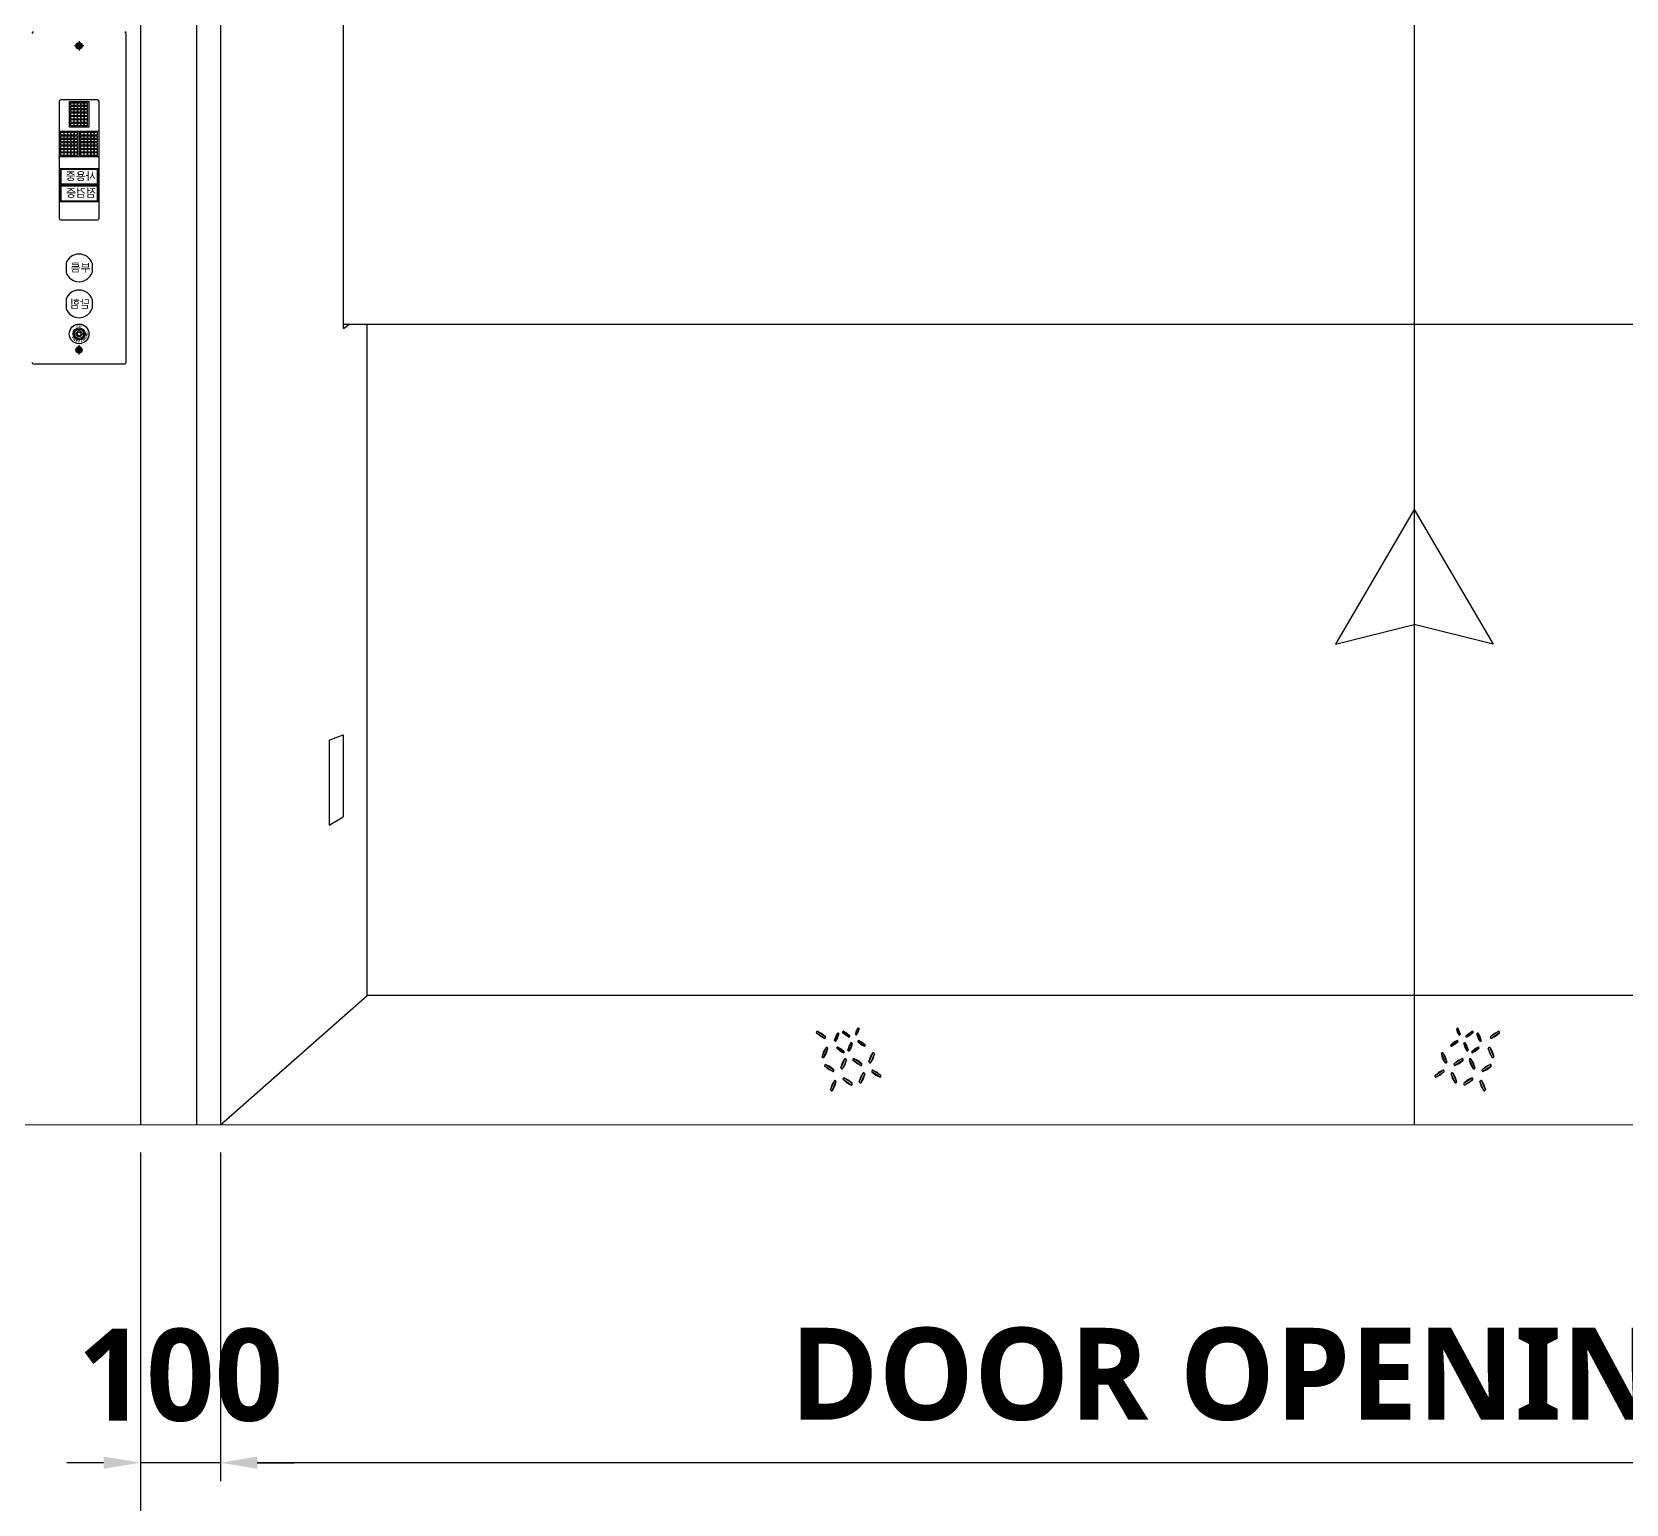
# Model space of a CAD drawing. Header units: millimetres. Extents: x 2370 to 266135, y -585395 to 33485.
# Drawn here: x 89136 to 93121, y -15978 to -12297 of the extents above; entities that cross this region are included whole.
import ezdxf
from ezdxf.enums import TextEntityAlignment as Align
from ezdxf.lldxf.tags import DXFTag

# ---------------------------------------------------------------- set-up
doc = ezdxf.new("R2010")
doc.units = ezdxf.units.MM
doc.layers.add('0HL', color=6, linetype='PHANTOM', lineweight=9)
doc.layers.add('0해치', color=253, linetype='Continuous', lineweight=9)
for name, color, linetype in [('0콘크리트', 2, 'Continuous'), ('1', 1, 'CENTER2'), ('15', 15, 'Continuous'), ('2', 1, 'CENTER'), ('7', 7, 'Continuous'), ('진흥', 7, 'Continuous')]:
    doc.layers.add(name, color=color, linetype=linetype)
doc.styles.add('SH_진천_나눔', font='')
doc.styles.get("Standard").update_dxf_attribs({"font": 'NanumGothicBold.ttf'})
doc.styles.get('SH_진천_나눔').set_extended_font_data('NanumGothic', bold=True)
tags = doc.linetypes.add('CENTER', pattern=[2, 1.25, -0.25, 0.25, -0.25]).pattern_tags.tags
tags[10:11] = [DXFTag(74, 4), DXFTag(75, 0), DXFTag(340, '0'), DXFTag(46, 1.0), DXFTag(50, 0.0), DXFTag(44, 0.0), DXFTag(45, 0.0)]
tags[8:9] = [DXFTag(74, 4), DXFTag(75, 0), DXFTag(340, '0'), DXFTag(46, 1.0), DXFTag(50, 0.0), DXFTag(44, 0.0), DXFTag(45, 0.0)]
tags[6:7] = [DXFTag(74, 4), DXFTag(75, 0), DXFTag(340, '0'), DXFTag(46, 1.0), DXFTag(50, 0.0), DXFTag(44, 0.0), DXFTag(45, 0.0)]
tags[4:5] = [DXFTag(74, 4), DXFTag(75, 0), DXFTag(340, '0'), DXFTag(46, 1.0), DXFTag(50, 0.0), DXFTag(44, 0.0), DXFTag(45, 0.0)]
tags = doc.linetypes.add('CENTER2', pattern=[1.125, 0.75, -0.125, 0.125, -0.125]).pattern_tags.tags
tags[10:11] = [DXFTag(74, 4), DXFTag(75, 0), DXFTag(340, '0'), DXFTag(46, 1.0), DXFTag(50, 0.0), DXFTag(44, 0.0), DXFTag(45, 0.0)]
tags[8:9] = [DXFTag(74, 4), DXFTag(75, 0), DXFTag(340, '0'), DXFTag(46, 1.0), DXFTag(50, 0.0), DXFTag(44, 0.0), DXFTag(45, 0.0)]
tags[6:7] = [DXFTag(74, 4), DXFTag(75, 0), DXFTag(340, '0'), DXFTag(46, 1.0), DXFTag(50, 0.0), DXFTag(44, 0.0), DXFTag(45, 0.0)]
tags[4:5] = [DXFTag(74, 4), DXFTag(75, 0), DXFTag(340, '0'), DXFTag(46, 1.0), DXFTag(50, 0.0), DXFTag(44, 0.0), DXFTag(45, 0.0)]
tags = doc.linetypes.add('PHANTOM', pattern=[2.5, 1.25, -0.25, 0.25, -0.25, 0.25, -0.25]).pattern_tags.tags
tags[14:15] = [DXFTag(74, 4), DXFTag(75, 0), DXFTag(340, '0'), DXFTag(46, 1.0), DXFTag(50, 0.0), DXFTag(44, 0.0), DXFTag(45, 0.0)]
tags[12:13] = [DXFTag(74, 4), DXFTag(75, 0), DXFTag(340, '0'), DXFTag(46, 1.0), DXFTag(50, 0.0), DXFTag(44, 0.0), DXFTag(45, 0.0)]
tags[10:11] = [DXFTag(74, 4), DXFTag(75, 0), DXFTag(340, '0'), DXFTag(46, 1.0), DXFTag(50, 0.0), DXFTag(44, 0.0), DXFTag(45, 0.0)]
tags[8:9] = [DXFTag(74, 4), DXFTag(75, 0), DXFTag(340, '0'), DXFTag(46, 1.0), DXFTag(50, 0.0), DXFTag(44, 0.0), DXFTag(45, 0.0)]
tags[6:7] = [DXFTag(74, 4), DXFTag(75, 0), DXFTag(340, '0'), DXFTag(46, 1.0), DXFTag(50, 0.0), DXFTag(44, 0.0), DXFTag(45, 0.0)]
tags[4:5] = [DXFTag(74, 4), DXFTag(75, 0), DXFTag(340, '0'), DXFTag(46, 1.0), DXFTag(50, 0.0), DXFTag(44, 0.0), DXFTag(45, 0.0)]
doc.dimstyles.new('DIM-A-002-평면', dxfattribs={"dimscale": 230, "dimtxt": 1, "dimasz": 0.4, "dimexe": 0.2, "dimexo": 0.3, "dimgap": 0.4, "dimtad": 1, "dimdec": 0, "dimtxsty": 'Standard', "dimcen": 0, "dimclrd": 15, "dimclre": 15, "dimclrt": 3, "dimadec": 0, "dimazin": 0, "dimtfac": 1, "dimtix": 1, "dimtmove": 0, "dimatfit": 0, "dimfxl": 1, "dimarcsym": 0})

# ---------------------------------------------------------------- blocks, each defined once
blk = doc.blocks.new('*D1370')
at = {"layer": '15', "color": 15, "linetype": 'Continuous', "lineweight": -2}
for p, q in [((89606.9, -15098.4), (89606.9, -15920.3)), ((95606.9, -15098.4), (95606.9, -15920.3)), ((95514.9, -15874.3), (89698.9, -15874.3))]:
    blk.add_line(p, q, dxfattribs=at)
at = {"layer": '15', "color": 15}
for points in [[(89698.9, -15858.9), (89698.9, -15889.6), (89606.9, -15874.3)], [(95514.9, -15889.6), (95514.9, -15858.9), (95606.9, -15874.3)]]:
    blk.add_solid(points, dxfattribs=at)
at = {"layer": 'Defpoints', "color": 0}
for p in [(89606.9, -15029.4), (95606.9, -15029.4), (89606.9, -15874.3)]:
    blk.add_point(p, dxfattribs=at)
at = {"layer": '15', "color": 3, "ltscale": 600, "insert": (92606.9, -15653.7), "char_height": 230, "attachment_point": 5}
blk.add_mtext('DOOR OPENING 3000', dxfattribs=at)
blk = doc.blocks.new('*D1371')
at = {"layer": '15', "color": 15, "linetype": 'Continuous', "lineweight": -2}
for p, q in [((89406.9, -15098.4), (89406.9, -15920.3)), ((89606.9, -15167.4), (89606.9, -15920.3)), ((89314.9, -15874.3), (89222.9, -15874.3)), ((89606.9, -15874.3), (89406.9, -15874.3)), ((89698.9, -15874.3), (89790.9, -15874.3))]:
    blk.add_line(p, q, dxfattribs=at)
at = {"layer": '15', "color": 15}
for points in [[(89314.9, -15889.6), (89314.9, -15858.9), (89406.9, -15874.3)], [(89698.9, -15858.9), (89698.9, -15889.6), (89606.9, -15874.3)]]:
    blk.add_solid(points, dxfattribs=at)
at = {"layer": 'Defpoints', "color": 0}
for p in [(89406.9, -15029.4), (89606.9, -15098.4), (89406.9, -15874.3)]:
    blk.add_point(p, dxfattribs=at)
at = {"layer": '15', "color": 3, "ltscale": 600, "insert": (89506.9, -15656.1), "char_height": 230, "attachment_point": 5}
blk.add_mtext('100', dxfattribs=at)
blk = doc.blocks.new('*D1373')
at = {"layer": '15', "color": 15, "lineweight": -2}
for p, q in [((88006.2, -15098.4), (88006.2, -16533.8)), ((89406.9, -15098.4), (89406.9, -16533.8)), ((89314.9, -16487.8), (88098.2, -16487.8))]:
    blk.add_line(p, q, dxfattribs=at)
at = {"layer": '15', "color": 15}
for points in [[(88098.2, -16472.4), (88098.2, -16503.1), (88006.2, -16487.8)], [(89314.9, -16503.1), (89314.9, -16472.4), (89406.9, -16487.8)]]:
    blk.add_solid(points, dxfattribs=at)
at = {"layer": 'Defpoints', "color": 0}
for p in [(88006.2, -15029.4), (89406.9, -15029.4), (88006.2, -16487.8)]:
    blk.add_point(p, dxfattribs=at)
at = {"layer": '15', "color": 3, "ltscale": 600, "insert": (88706.5, -16269.7), "char_height": 230, "attachment_point": 5}
blk.add_mtext('700', dxfattribs=at)
blk = doc.blocks.new('*D1374')
at = {"layer": '15', "color": 15, "lineweight": -2}
for p, q in [((88006.2, -15098.4), (88006.2, -17215.2)), ((96607, -15098.4), (96607, -17215.2)), ((96515, -17169.2), (88098.2, -17169.2))]:
    blk.add_line(p, q, dxfattribs=at)
at = {"layer": '15', "color": 15}
for points in [[(88098.2, -17153.9), (88098.2, -17184.5), (88006.2, -17169.2)], [(96515, -17184.5), (96515, -17153.9), (96607, -17169.2)]]:
    blk.add_solid(points, dxfattribs=at)
at = {"layer": 'Defpoints', "color": 0}
for p in [(88006.2, -15029.4), (96607, -15029.4), (88006.2, -17169.2)]:
    blk.add_point(p, dxfattribs=at)
at = {"layer": '15', "color": 3, "ltscale": 600, "insert": (92306.6, -16948.3), "char_height": 230, "attachment_point": 5}
blk.add_mtext('HOISTWAY INSIDE 4300', dxfattribs=at)
blk = doc.blocks.new('*D1375')
at = {"layer": '0해치', "color": 15, "lineweight": -2}
for p, q in [((89406.9, -15098.4), (89406.9, -16533.8)), ((95806.9, -15167.4), (95806.9, -16533.8)), ((95714.9, -16487.8), (89498.9, -16487.8))]:
    blk.add_line(p, q, dxfattribs=at)
at = {"layer": '0해치', "color": 15}
for points in [[(89498.9, -16472.4), (89498.9, -16503.1), (89406.9, -16487.8)], [(95714.9, -16503.1), (95714.9, -16472.4), (95806.9, -16487.8)]]:
    blk.add_solid(points, dxfattribs=at)
at = {"layer": 'Defpoints', "color": 0}
for p in [(89406.9, -15029.4), (95806.9, -15098.4), (89406.9, -16487.8)]:
    blk.add_point(p, dxfattribs=at)
at = {"layer": '0해치', "color": 3, "ltscale": 600, "insert": (92606.9, -16267.2), "char_height": 230, "attachment_point": 5}
blk.add_mtext("CON'C OPENING 3200", dxfattribs=at)

msp = doc.modelspace()

# ---------------------------------------------------------------- linework, layer by layer
for p, q in [((89546.9, -8970.4), (89546.9, -15029.4)), ((89606.9, -9030.4), (89606.9, -15029.4)), ((89371.6, -13123.4), (89371.6, -12301.4)), ((89139.6, -13127.4), (89367.6, -13127.4)), ((92591.4, -13491.1), (92394.3, -13827.9)), ((92591.4, -13491.1), (92788.5, -13827.9)), ((92394.3, -13827.9), (92591.4, -13778.6)), ((92788.5, -13827.9), (92591.4, -13778.6)), ((89878.5, -14068), (89914, -14054.8)), ((89878.5, -14068), (89878.5, -14280.9)), ((89914, -14054.8), (89914, -14260)), ((89878.5, -14280.9), (89914, -14260))]:
    msp.add_line(p, q)
at = {"color": 10}
for p, q in [((89249.3, -12331.4), (89249.3, -12333.4)), ((89251.2, -12331.4), (89249.3, -12331.4)), ((89251.2, -12333.4), (89249.3, -12333.4)), ((89252.6, -12328.1), (89252.6, -12330)), ((89254.6, -12328.1), (89252.6, -12328.1)), ((89252.6, -12334.8), (89252.6, -12336.7)), ((89254.6, -12336.7), (89252.6, -12336.7)), ((89254.6, -12328.1), (89254.6, -12330)), ((89254.6, -12334.8), (89254.6, -12336.7)), ((89257.9, -12331.4), (89256, -12331.4)), ((89257.9, -12333.4), (89256, -12333.4)), ((89257.9, -12331.4), (89257.9, -12333.4)), ((89255.4, -13043.6), (89251.8, -13043.6)), ((89251.8, -13045.8), (89251.8, -13043.6)), ((89255.4, -13045.8), (89255.4, -13043.6)), ((89260.2, -13050.6), (89262.4, -13050.6)), ((89260.2, -13054.2), (89262.4, -13054.2)), ((89262.4, -13054.2), (89262.4, -13050.6)), ((89249.3, -13093.4), (89249.3, -13091.4)), ((89251.2, -13091.4), (89249.3, -13091.4)), ((89251.2, -13093.4), (89249.3, -13093.4)), ((89254.6, -13088.1), (89252.6, -13088.1)), ((89252.6, -13090), (89252.6, -13088.1)), ((89252.6, -13096.7), (89252.6, -13094.8)), ((89254.6, -13096.7), (89252.6, -13096.7)), ((89254.6, -13090), (89254.6, -13088.1)), ((89254.6, -13096.7), (89254.6, -13094.8)), ((89257.9, -13091.4), (89256, -13091.4)), ((89257.9, -13093.4), (89256, -13093.4)), ((89257.9, -13093.4), (89257.9, -13091.4))]:
    msp.add_line(p, q, dxfattribs=at)
at = {"color": 0}
for p, q in [((89203.6, -12471.4), (89203.6, -12763.4)), ((89299.6, -12467.4), (89207.6, -12467.4)), ((89303.6, -12763.4), (89303.6, -12471.4)), ((89207.6, -12767.4), (89299.6, -12767.4)), ((89221.1, -12875.8), (89221.1, -12899)), ((89286.1, -12875.8), (89286.1, -12899)), ((89221.1, -12965.8), (89221.1, -12989)), ((89286.1, -12965.8), (89286.1, -12989)), ((89242.6, -13047.6), (89242.6, -13057.2)), ((89264.6, -13047.6), (89264.6, -13057.2))]:
    msp.add_line(p, q, dxfattribs=at)
at = {"color": 10}
for centre, radius in [((89253.6, -12332.4), 7.9), ((89253.6, -13052.4), 24.5), ((89253.6, -13052.4), 15), ((89253.6, -13052.4), 12), ((89253.6, -13052.4), 4.5), ((89253.6, -13092.4), 7.9)]:
    msp.add_circle(centre, radius, dxfattribs=at)
for centre, start, end in [((89139.6, -12301.4), 90, 180), ((89367.6, -12301.4), 0, 90), ((89139.6, -13123.4), 180, 270), ((89367.6, -13123.4), 270, 0)]:
    msp.add_arc(centre, 4, start, end)
for centre, radius, start, end in [((89251.2, -12330), 1.4, 270, 0), ((89251.2, -12334.8), 1.4, 0, 90), ((89256, -12330), 1.4, 180, 270), ((89256, -12334.8), 1.4, 90, 180), ((89253.6, -13052.4), 6.8, 105.3495, 344.6505), ((89253.6, -13052.4), 6.8, 15.3495, 74.6505), ((89251.2, -13090), 1.4, 270, 0), ((89251.2, -13094.8), 1.4, 0, 90), ((89256, -13090), 1.4, 180, 270), ((89256, -13094.8), 1.4, 90, 180)]:
    msp.add_arc(centre, radius, start, end, dxfattribs=at)
at = {"color": 0}
for centre, radius, start, end in [((89207.6, -12471.4), 4, 90, 180), ((89299.6, -12471.4), 4, 0, 90), ((89207.6, -12763.4), 4, 180, 270), ((89299.6, -12763.4), 4, 270, 0), ((89253.6, -12887.4), 34.5, 19.6049, 160.3951), ((89253.6, -12887.4), 34.5, 199.6049, 340.3951), ((89253.6, -12977.4), 34.5, 19.6049, 160.3951), ((89253.6, -12977.4), 34.5, 199.6049, 340.3951)]:
    msp.add_arc(centre, radius, start, end, dxfattribs=at)
at = {"layer": '0HL', "linetype": 'PHANTOM', "ltscale": 500}
msp.add_lwpolyline([(96956.8, -15029.4), (85616.5, -15029.4)], dxfattribs=at)
at = {"layer": '0콘크리트', "linetype": 'Continuous'}
msp.add_lwpolyline([(95806.9, -15029.4), (95806.9, -8830.4), (89406.9, -8830.4), (89406.9, -15029.4)], dxfattribs=at)
at = {"layer": '1'}
for p, q in [((89265.5, -12332.4), (89241.8, -12332.4)), ((89253.6, -12320.6), (89253.6, -12344.3)), ((89253.6, -13104.3), (89253.6, -13080.6))]:
    msp.add_line(p, q, dxfattribs=at)
at = {"layer": '2', "color": 10}
for p, q in [((89233.1, -12474.5), (89240.2, -12474.5)), ((89233.1, -12481.5), (89233.1, -12474.5)), ((89240.2, -12481.5), (89233.1, -12481.5)), ((89233.1, -12482.9), (89240.2, -12482.9)), ((89233.1, -12490), (89233.1, -12482.9)), ((89240.2, -12490), (89233.1, -12490)), ((89233.1, -12491.4), (89240.2, -12491.4)), ((89233.1, -12498.5), (89233.1, -12491.4)), ((89240.2, -12498.5), (89233.1, -12498.5)), ((89233.1, -12499.9), (89240.2, -12499.9)), ((89233.1, -12506.9), (89233.1, -12499.9)), ((89240.2, -12506.9), (89233.1, -12506.9)), ((89233.1, -12508.3), (89240.2, -12508.3)), ((89233.1, -12515.4), (89233.1, -12508.3)), ((89240.2, -12474.5), (89240.2, -12481.5)), ((89240.2, -12482.9), (89240.2, -12490)), ((89240.2, -12491.4), (89240.2, -12498.5)), ((89240.2, -12499.9), (89240.2, -12506.9)), ((89240.2, -12508.3), (89240.2, -12515.4)), ((89241.6, -12474.5), (89248.7, -12474.5)), ((89241.6, -12481.5), (89241.6, -12474.5)), ((89248.7, -12481.5), (89241.6, -12481.5)), ((89241.6, -12482.9), (89248.7, -12482.9)), ((89241.6, -12490), (89241.6, -12482.9)), ((89248.7, -12490), (89241.6, -12490)), ((89241.6, -12491.4), (89248.7, -12491.4)), ((89241.6, -12498.5), (89241.6, -12491.4)), ((89248.7, -12498.5), (89241.6, -12498.5)), ((89241.6, -12499.9), (89248.7, -12499.9)), ((89241.6, -12506.9), (89241.6, -12499.9)), ((89248.7, -12506.9), (89241.6, -12506.9)), ((89241.6, -12508.3), (89248.7, -12508.3)), ((89241.6, -12515.4), (89241.6, -12508.3)), ((89248.7, -12474.5), (89248.7, -12481.5)), ((89248.7, -12482.9), (89248.7, -12490)), ((89248.7, -12491.4), (89248.7, -12498.5)), ((89248.7, -12499.9), (89248.7, -12506.9)), ((89248.7, -12508.3), (89248.7, -12515.4)), ((89250.1, -12474.5), (89257.1, -12474.5)), ((89250.1, -12481.5), (89250.1, -12474.5)), ((89257.1, -12481.5), (89250.1, -12481.5)), ((89250.1, -12482.9), (89257.1, -12482.9)), ((89250.1, -12490), (89250.1, -12482.9)), ((89257.1, -12490), (89250.1, -12490)), ((89250.1, -12491.4), (89257.1, -12491.4)), ((89250.1, -12498.5), (89250.1, -12491.4)), ((89257.1, -12498.5), (89250.1, -12498.5)), ((89250.1, -12499.9), (89257.1, -12499.9)), ((89250.1, -12506.9), (89250.1, -12499.9)), ((89257.1, -12506.9), (89250.1, -12506.9)), ((89250.1, -12508.3), (89257.1, -12508.3)), ((89250.1, -12515.4), (89250.1, -12508.3)), ((89257.1, -12474.5), (89257.1, -12481.5)), ((89257.1, -12482.9), (89257.1, -12490)), ((89257.1, -12491.4), (89257.1, -12498.5)), ((89257.1, -12499.9), (89257.1, -12506.9)), ((89257.1, -12508.3), (89257.1, -12515.4)), ((89258.5, -12474.5), (89265.6, -12474.5)), ((89258.5, -12481.5), (89258.5, -12474.5)), ((89265.6, -12481.5), (89258.5, -12481.5)), ((89258.5, -12482.9), (89265.6, -12482.9)), ((89258.5, -12490), (89258.5, -12482.9)), ((89265.6, -12490), (89258.5, -12490)), ((89258.5, -12491.4), (89265.6, -12491.4)), ((89258.5, -12498.5), (89258.5, -12491.4)), ((89265.6, -12498.5), (89258.5, -12498.5)), ((89258.5, -12499.9), (89265.6, -12499.9)), ((89258.5, -12506.9), (89258.5, -12499.9)), ((89265.6, -12506.9), (89258.5, -12506.9)), ((89258.5, -12508.3), (89265.6, -12508.3)), ((89258.5, -12515.4), (89258.5, -12508.3)), ((89265.6, -12474.5), (89265.6, -12481.5)), ((89265.6, -12482.9), (89265.6, -12490)), ((89265.6, -12491.4), (89265.6, -12498.5)), ((89265.6, -12499.9), (89265.6, -12506.9)), ((89265.6, -12508.3), (89265.6, -12515.4)), ((89267, -12474.5), (89274.1, -12474.5)), ((89267, -12481.5), (89267, -12474.5)), ((89274.1, -12481.5), (89267, -12481.5)), ((89267, -12482.9), (89274.1, -12482.9)), ((89267, -12490), (89267, -12482.9)), ((89274.1, -12490), (89267, -12490)), ((89267, -12491.4), (89274.1, -12491.4)), ((89267, -12498.5), (89267, -12491.4)), ((89274.1, -12498.5), (89267, -12498.5)), ((89267, -12499.9), (89274.1, -12499.9)), ((89267, -12506.9), (89267, -12499.9)), ((89274.1, -12506.9), (89267, -12506.9)), ((89267, -12508.3), (89274.1, -12508.3)), ((89267, -12515.4), (89267, -12508.3)), ((89274.1, -12474.5), (89274.1, -12481.5)), ((89274.1, -12482.9), (89274.1, -12490)), ((89274.1, -12491.4), (89274.1, -12498.5)), ((89274.1, -12499.9), (89274.1, -12506.9)), ((89274.1, -12508.3), (89274.1, -12515.4)), ((89208.1, -12548.5), (89215.2, -12548.5)), ((89208.1, -12555.5), (89208.1, -12548.5)), ((89215.2, -12548.5), (89215.2, -12555.5)), ((89216.6, -12548.5), (89223.7, -12548.5)), ((89216.6, -12555.5), (89216.6, -12548.5)), ((89223.7, -12548.5), (89223.7, -12555.5)), ((89225.1, -12548.5), (89232.1, -12548.5)), ((89225.1, -12555.5), (89225.1, -12548.5)), ((89232.1, -12548.5), (89232.1, -12555.5)), ((89240.2, -12515.4), (89233.1, -12515.4)), ((89233.1, -12516.8), (89240.2, -12516.8)), ((89233.1, -12523.9), (89233.1, -12516.8)), ((89240.2, -12523.9), (89233.1, -12523.9)), ((89233.1, -12525.3), (89240.2, -12525.3)), ((89233.1, -12532.3), (89233.1, -12525.3)), ((89240.2, -12532.3), (89233.1, -12532.3)), ((89233.5, -12548.5), (89240.6, -12548.5)), ((89233.5, -12555.5), (89233.5, -12548.5)), ((89240.2, -12516.8), (89240.2, -12523.9)), ((89240.2, -12525.3), (89240.2, -12532.3)), ((89240.6, -12548.5), (89240.6, -12555.5)), ((89248.7, -12515.4), (89241.6, -12515.4)), ((89241.6, -12516.8), (89248.7, -12516.8)), ((89241.6, -12523.9), (89241.6, -12516.8)), ((89248.7, -12523.9), (89241.6, -12523.9)), ((89241.6, -12525.3), (89248.7, -12525.3)), ((89241.6, -12532.3), (89241.6, -12525.3)), ((89248.7, -12532.3), (89241.6, -12532.3)), ((89242, -12548.5), (89249.1, -12548.5)), ((89242, -12555.5), (89242, -12548.5)), ((89248.7, -12516.8), (89248.7, -12523.9)), ((89248.7, -12525.3), (89248.7, -12532.3)), ((89249.1, -12548.5), (89249.1, -12555.5)), ((89257.1, -12515.4), (89250.1, -12515.4)), ((89250.1, -12516.8), (89257.1, -12516.8)), ((89250.1, -12523.9), (89250.1, -12516.8)), ((89257.1, -12523.9), (89250.1, -12523.9)), ((89250.1, -12525.3), (89257.1, -12525.3)), ((89250.1, -12532.3), (89250.1, -12525.3)), ((89257.1, -12532.3), (89250.1, -12532.3)), ((89257.1, -12516.8), (89257.1, -12523.9)), ((89257.1, -12525.3), (89257.1, -12532.3)), ((89258.1, -12548.5), (89265.2, -12548.5)), ((89258.1, -12555.5), (89258.1, -12548.5)), ((89265.6, -12515.4), (89258.5, -12515.4)), ((89258.5, -12516.8), (89265.6, -12516.8)), ((89258.5, -12523.9), (89258.5, -12516.8)), ((89265.6, -12523.9), (89258.5, -12523.9)), ((89258.5, -12525.3), (89265.6, -12525.3)), ((89258.5, -12532.3), (89258.5, -12525.3)), ((89265.6, -12532.3), (89258.5, -12532.3)), ((89265.2, -12548.5), (89265.2, -12555.5)), ((89265.6, -12516.8), (89265.6, -12523.9)), ((89265.6, -12525.3), (89265.6, -12532.3)), ((89266.6, -12548.5), (89273.7, -12548.5)), ((89266.6, -12555.5), (89266.6, -12548.5)), ((89274.1, -12515.4), (89267, -12515.4)), ((89267, -12516.8), (89274.1, -12516.8)), ((89267, -12523.9), (89267, -12516.8)), ((89274.1, -12523.9), (89267, -12523.9)), ((89267, -12525.3), (89274.1, -12525.3)), ((89267, -12532.3), (89267, -12525.3)), ((89274.1, -12532.3), (89267, -12532.3)), ((89273.7, -12548.5), (89273.7, -12555.5)), ((89274.1, -12516.8), (89274.1, -12523.9)), ((89274.1, -12525.3), (89274.1, -12532.3)), ((89275.1, -12548.5), (89282.1, -12548.5)), ((89275.1, -12555.5), (89275.1, -12548.5)), ((89282.1, -12548.5), (89282.1, -12555.5)), ((89283.5, -12548.5), (89290.6, -12548.5)), ((89283.5, -12555.5), (89283.5, -12548.5)), ((89290.6, -12548.5), (89290.6, -12555.5)), ((89292, -12548.5), (89299.1, -12548.5)), ((89292, -12555.5), (89292, -12548.5)), ((89299.1, -12548.5), (89299.1, -12555.5)), ((89215.2, -12555.5), (89208.1, -12555.5)), ((89208.1, -12556.9), (89215.2, -12556.9)), ((89208.1, -12564), (89208.1, -12556.9)), ((89215.2, -12564), (89208.1, -12564)), ((89208.1, -12565.4), (89215.2, -12565.4)), ((89208.1, -12572.5), (89208.1, -12565.4)), ((89215.2, -12572.5), (89208.1, -12572.5)), ((89208.1, -12573.9), (89215.2, -12573.9)), ((89208.1, -12580.9), (89208.1, -12573.9)), ((89215.2, -12580.9), (89208.1, -12580.9)), ((89208.1, -12582.3), (89215.2, -12582.3)), ((89208.1, -12589.4), (89208.1, -12582.3)), ((89215.2, -12589.4), (89208.1, -12589.4)), ((89208.1, -12590.8), (89215.2, -12590.8)), ((89208.1, -12597.9), (89208.1, -12590.8)), ((89215.2, -12556.9), (89215.2, -12564)), ((89215.2, -12565.4), (89215.2, -12572.5)), ((89215.2, -12573.9), (89215.2, -12580.9)), ((89215.2, -12582.3), (89215.2, -12589.4)), ((89215.2, -12590.8), (89215.2, -12597.9)), ((89223.7, -12555.5), (89216.6, -12555.5)), ((89216.6, -12556.9), (89223.7, -12556.9)), ((89216.6, -12564), (89216.6, -12556.9)), ((89223.7, -12564), (89216.6, -12564)), ((89216.6, -12565.4), (89223.7, -12565.4)), ((89216.6, -12572.5), (89216.6, -12565.4)), ((89223.7, -12572.5), (89216.6, -12572.5)), ((89216.6, -12573.9), (89223.7, -12573.9)), ((89216.6, -12580.9), (89216.6, -12573.9)), ((89223.7, -12580.9), (89216.6, -12580.9)), ((89216.6, -12582.3), (89223.7, -12582.3)), ((89216.6, -12589.4), (89216.6, -12582.3)), ((89223.7, -12589.4), (89216.6, -12589.4)), ((89216.6, -12590.8), (89223.7, -12590.8)), ((89216.6, -12597.9), (89216.6, -12590.8)), ((89223.7, -12556.9), (89223.7, -12564)), ((89223.7, -12565.4), (89223.7, -12572.5)), ((89223.7, -12573.9), (89223.7, -12580.9)), ((89223.7, -12582.3), (89223.7, -12589.4)), ((89223.7, -12590.8), (89223.7, -12597.9)), ((89232.1, -12555.5), (89225.1, -12555.5)), ((89225.1, -12556.9), (89232.1, -12556.9)), ((89225.1, -12564), (89225.1, -12556.9)), ((89232.1, -12564), (89225.1, -12564)), ((89225.1, -12565.4), (89232.1, -12565.4)), ((89225.1, -12572.5), (89225.1, -12565.4)), ((89232.1, -12572.5), (89225.1, -12572.5)), ((89225.1, -12573.9), (89232.1, -12573.9)), ((89225.1, -12580.9), (89225.1, -12573.9)), ((89232.1, -12580.9), (89225.1, -12580.9)), ((89225.1, -12582.3), (89232.1, -12582.3)), ((89225.1, -12589.4), (89225.1, -12582.3)), ((89232.1, -12589.4), (89225.1, -12589.4)), ((89225.1, -12590.8), (89232.1, -12590.8)), ((89225.1, -12597.9), (89225.1, -12590.8)), ((89232.1, -12556.9), (89232.1, -12564)), ((89232.1, -12565.4), (89232.1, -12572.5)), ((89232.1, -12573.9), (89232.1, -12580.9)), ((89232.1, -12582.3), (89232.1, -12589.4)), ((89232.1, -12590.8), (89232.1, -12597.9)), ((89240.6, -12555.5), (89233.5, -12555.5)), ((89233.5, -12556.9), (89240.6, -12556.9)), ((89233.5, -12564), (89233.5, -12556.9)), ((89240.6, -12564), (89233.5, -12564)), ((89233.5, -12565.4), (89240.6, -12565.4)), ((89233.5, -12572.5), (89233.5, -12565.4)), ((89240.6, -12572.5), (89233.5, -12572.5)), ((89233.5, -12573.9), (89240.6, -12573.9)), ((89233.5, -12580.9), (89233.5, -12573.9)), ((89240.6, -12580.9), (89233.5, -12580.9)), ((89233.5, -12582.3), (89240.6, -12582.3)), ((89233.5, -12589.4), (89233.5, -12582.3)), ((89240.6, -12589.4), (89233.5, -12589.4)), ((89233.5, -12590.8), (89240.6, -12590.8)), ((89233.5, -12597.9), (89233.5, -12590.8)), ((89240.6, -12556.9), (89240.6, -12564)), ((89240.6, -12565.4), (89240.6, -12572.5)), ((89240.6, -12573.9), (89240.6, -12580.9)), ((89240.6, -12582.3), (89240.6, -12589.4)), ((89240.6, -12590.8), (89240.6, -12597.9)), ((89249.1, -12555.5), (89242, -12555.5)), ((89242, -12556.9), (89249.1, -12556.9)), ((89242, -12564), (89242, -12556.9)), ((89249.1, -12564), (89242, -12564)), ((89242, -12565.4), (89249.1, -12565.4)), ((89242, -12572.5), (89242, -12565.4)), ((89249.1, -12572.5), (89242, -12572.5)), ((89242, -12573.9), (89249.1, -12573.9)), ((89242, -12580.9), (89242, -12573.9)), ((89249.1, -12580.9), (89242, -12580.9)), ((89242, -12582.3), (89249.1, -12582.3)), ((89242, -12589.4), (89242, -12582.3)), ((89249.1, -12589.4), (89242, -12589.4)), ((89242, -12590.8), (89249.1, -12590.8)), ((89242, -12597.9), (89242, -12590.8)), ((89249.1, -12556.9), (89249.1, -12564)), ((89249.1, -12565.4), (89249.1, -12572.5)), ((89249.1, -12573.9), (89249.1, -12580.9)), ((89249.1, -12582.3), (89249.1, -12589.4)), ((89249.1, -12590.8), (89249.1, -12597.9)), ((89265.2, -12555.5), (89258.1, -12555.5)), ((89258.1, -12556.9), (89265.2, -12556.9)), ((89258.1, -12564), (89258.1, -12556.9)), ((89265.2, -12564), (89258.1, -12564)), ((89258.1, -12565.4), (89265.2, -12565.4)), ((89258.1, -12572.5), (89258.1, -12565.4)), ((89265.2, -12572.5), (89258.1, -12572.5)), ((89258.1, -12573.9), (89265.2, -12573.9)), ((89258.1, -12580.9), (89258.1, -12573.9)), ((89265.2, -12580.9), (89258.1, -12580.9)), ((89258.1, -12582.3), (89265.2, -12582.3)), ((89258.1, -12589.4), (89258.1, -12582.3)), ((89265.2, -12589.4), (89258.1, -12589.4)), ((89258.1, -12590.8), (89265.2, -12590.8)), ((89258.1, -12597.9), (89258.1, -12590.8)), ((89265.2, -12556.9), (89265.2, -12564)), ((89265.2, -12565.4), (89265.2, -12572.5)), ((89265.2, -12573.9), (89265.2, -12580.9)), ((89265.2, -12582.3), (89265.2, -12589.4)), ((89265.2, -12590.8), (89265.2, -12597.9)), ((89273.7, -12555.5), (89266.6, -12555.5)), ((89266.6, -12556.9), (89273.7, -12556.9)), ((89266.6, -12564), (89266.6, -12556.9)), ((89273.7, -12564), (89266.6, -12564)), ((89266.6, -12565.4), (89273.7, -12565.4)), ((89266.6, -12572.5), (89266.6, -12565.4)), ((89273.7, -12572.5), (89266.6, -12572.5)), ((89266.6, -12573.9), (89273.7, -12573.9)), ((89266.6, -12580.9), (89266.6, -12573.9)), ((89273.7, -12580.9), (89266.6, -12580.9)), ((89266.6, -12582.3), (89273.7, -12582.3)), ((89266.6, -12589.4), (89266.6, -12582.3)), ((89273.7, -12589.4), (89266.6, -12589.4)), ((89266.6, -12590.8), (89273.7, -12590.8)), ((89266.6, -12597.9), (89266.6, -12590.8)), ((89273.7, -12556.9), (89273.7, -12564)), ((89273.7, -12565.4), (89273.7, -12572.5)), ((89273.7, -12573.9), (89273.7, -12580.9)), ((89273.7, -12582.3), (89273.7, -12589.4)), ((89273.7, -12590.8), (89273.7, -12597.9)), ((89282.1, -12555.5), (89275.1, -12555.5)), ((89275.1, -12556.9), (89282.1, -12556.9)), ((89275.1, -12564), (89275.1, -12556.9)), ((89282.1, -12564), (89275.1, -12564)), ((89275.1, -12565.4), (89282.1, -12565.4)), ((89275.1, -12572.5), (89275.1, -12565.4)), ((89282.1, -12572.5), (89275.1, -12572.5)), ((89275.1, -12573.9), (89282.1, -12573.9)), ((89275.1, -12580.9), (89275.1, -12573.9)), ((89282.1, -12580.9), (89275.1, -12580.9)), ((89275.1, -12582.3), (89282.1, -12582.3)), ((89275.1, -12589.4), (89275.1, -12582.3)), ((89282.1, -12589.4), (89275.1, -12589.4)), ((89275.1, -12590.8), (89282.1, -12590.8)), ((89275.1, -12597.9), (89275.1, -12590.8)), ((89282.1, -12556.9), (89282.1, -12564)), ((89282.1, -12565.4), (89282.1, -12572.5)), ((89282.1, -12573.9), (89282.1, -12580.9)), ((89282.1, -12582.3), (89282.1, -12589.4)), ((89282.1, -12590.8), (89282.1, -12597.9)), ((89290.6, -12555.5), (89283.5, -12555.5)), ((89283.5, -12556.9), (89290.6, -12556.9)), ((89283.5, -12564), (89283.5, -12556.9)), ((89290.6, -12564), (89283.5, -12564)), ((89283.5, -12565.4), (89290.6, -12565.4)), ((89283.5, -12572.5), (89283.5, -12565.4)), ((89290.6, -12572.5), (89283.5, -12572.5)), ((89283.5, -12573.9), (89290.6, -12573.9)), ((89283.5, -12580.9), (89283.5, -12573.9)), ((89290.6, -12580.9), (89283.5, -12580.9)), ((89283.5, -12582.3), (89290.6, -12582.3)), ((89283.5, -12589.4), (89283.5, -12582.3)), ((89290.6, -12589.4), (89283.5, -12589.4)), ((89283.5, -12590.8), (89290.6, -12590.8)), ((89283.5, -12597.9), (89283.5, -12590.8)), ((89290.6, -12556.9), (89290.6, -12564)), ((89290.6, -12565.4), (89290.6, -12572.5)), ((89290.6, -12573.9), (89290.6, -12580.9)), ((89290.6, -12582.3), (89290.6, -12589.4)), ((89290.6, -12590.8), (89290.6, -12597.9)), ((89299.1, -12555.5), (89292, -12555.5)), ((89292, -12556.9), (89299.1, -12556.9)), ((89292, -12564), (89292, -12556.9)), ((89299.1, -12564), (89292, -12564)), ((89292, -12565.4), (89299.1, -12565.4)), ((89292, -12572.5), (89292, -12565.4)), ((89299.1, -12572.5), (89292, -12572.5)), ((89292, -12573.9), (89299.1, -12573.9)), ((89292, -12580.9), (89292, -12573.9)), ((89299.1, -12580.9), (89292, -12580.9)), ((89292, -12582.3), (89299.1, -12582.3)), ((89292, -12589.4), (89292, -12582.3)), ((89299.1, -12589.4), (89292, -12589.4)), ((89292, -12590.8), (89299.1, -12590.8)), ((89292, -12597.9), (89292, -12590.8)), ((89299.1, -12556.9), (89299.1, -12564)), ((89299.1, -12565.4), (89299.1, -12572.5)), ((89299.1, -12573.9), (89299.1, -12580.9)), ((89299.1, -12582.3), (89299.1, -12589.4)), ((89299.1, -12590.8), (89299.1, -12597.9)), ((89215.2, -12597.9), (89208.1, -12597.9)), ((89208.1, -12599.3), (89215.2, -12599.3)), ((89208.1, -12606.3), (89208.1, -12599.3)), ((89215.2, -12606.3), (89208.1, -12606.3)), ((89215.2, -12599.3), (89215.2, -12606.3)), ((89223.7, -12597.9), (89216.6, -12597.9)), ((89216.6, -12599.3), (89223.7, -12599.3)), ((89216.6, -12606.3), (89216.6, -12599.3)), ((89223.7, -12606.3), (89216.6, -12606.3)), ((89223.7, -12599.3), (89223.7, -12606.3)), ((89232.1, -12597.9), (89225.1, -12597.9)), ((89225.1, -12599.3), (89232.1, -12599.3)), ((89225.1, -12606.3), (89225.1, -12599.3)), ((89232.1, -12606.3), (89225.1, -12606.3)), ((89232.1, -12599.3), (89232.1, -12606.3)), ((89240.6, -12597.9), (89233.5, -12597.9)), ((89233.5, -12599.3), (89240.6, -12599.3)), ((89233.5, -12606.3), (89233.5, -12599.3)), ((89240.6, -12606.3), (89233.5, -12606.3)), ((89240.6, -12599.3), (89240.6, -12606.3)), ((89249.1, -12597.9), (89242, -12597.9)), ((89242, -12599.3), (89249.1, -12599.3)), ((89242, -12606.3), (89242, -12599.3)), ((89249.1, -12606.3), (89242, -12606.3)), ((89249.1, -12599.3), (89249.1, -12606.3)), ((89265.2, -12597.9), (89258.1, -12597.9)), ((89258.1, -12599.3), (89265.2, -12599.3)), ((89258.1, -12606.3), (89258.1, -12599.3)), ((89265.2, -12606.3), (89258.1, -12606.3)), ((89265.2, -12599.3), (89265.2, -12606.3)), ((89273.7, -12597.9), (89266.6, -12597.9)), ((89266.6, -12599.3), (89273.7, -12599.3)), ((89266.6, -12606.3), (89266.6, -12599.3)), ((89273.7, -12606.3), (89266.6, -12606.3)), ((89273.7, -12599.3), (89273.7, -12606.3)), ((89282.1, -12597.9), (89275.1, -12597.9)), ((89275.1, -12599.3), (89282.1, -12599.3)), ((89275.1, -12606.3), (89275.1, -12599.3)), ((89282.1, -12606.3), (89275.1, -12606.3)), ((89282.1, -12599.3), (89282.1, -12606.3)), ((89290.6, -12597.9), (89283.5, -12597.9)), ((89283.5, -12599.3), (89290.6, -12599.3)), ((89283.5, -12606.3), (89283.5, -12599.3)), ((89290.6, -12606.3), (89283.5, -12606.3)), ((89290.6, -12599.3), (89290.6, -12606.3)), ((89299.1, -12597.9), (89292, -12597.9)), ((89292, -12599.3), (89299.1, -12599.3)), ((89292, -12606.3), (89292, -12599.3)), ((89299.1, -12606.3), (89292, -12606.3)), ((89299.1, -12599.3), (89299.1, -12606.3))]:
    msp.add_line(p, q, dxfattribs=at)
at = {"layer": '2'}
for centre in [(89253.6, -12332.4), (89253.6, -13092.4)]:
    msp.add_circle(centre, 6, dxfattribs=at)
at = {"layer": '7'}
for p, q in [((89914.6, -13039.1), (89914.6, -11029.7)), ((95299.7, -13029.1), (89914.6, -13029.1)), ((89914.6, -13039.1), (89928.3, -13029.1)), ((89973.8, -14706.3), (89974.1, -13029.1)), ((89606.9, -15029.4), (89973.8, -14706.3)), ((95240, -14706.3), (89973.8, -14706.3))]:
    msp.add_line(p, q, dxfattribs=at)
at = {"layer": '7', "color": 253}
for p, q in [((89229.6, -12471.4), (89277.6, -12471.4)), ((89229.6, -12535.4), (89229.6, -12471.4)), ((89277.6, -12471.4), (89277.6, -12535.4)), ((89204.6, -12545.4), (89252.6, -12545.4)), ((89204.6, -12609.4), (89204.6, -12545.4)), ((89277.6, -12535.4), (89229.6, -12535.4)), ((89252.6, -12545.4), (89252.6, -12609.4)), ((89254.6, -12545.4), (89302.6, -12545.4)), ((89254.6, -12609.4), (89254.6, -12545.4)), ((89302.6, -12545.4), (89302.6, -12609.4)), ((89252.6, -12609.4), (89204.6, -12609.4)), ((89302.6, -12609.4), (89254.6, -12609.4)), ((89301.6, -12639.4), (89205.6, -12639.4)), ((89205.6, -12639.4), (89205.6, -12679.4)), ((89301.6, -12679.4), (89301.6, -12639.4)), ((89205.6, -12679.4), (89301.6, -12679.4)), ((89301.6, -12681.4), (89205.6, -12681.4)), ((89205.6, -12681.4), (89205.6, -12721.4)), ((89301.6, -12721.4), (89301.6, -12681.4)), ((89205.6, -12721.4), (89301.6, -12721.4)), ((91096.9, -14800), (91117.5, -14813.7)), ((91098.7, -14795.8), (91119.3, -14809.5)), ((91150.1, -14800.5), (91142.3, -14818.7)), ((91153.1, -14802.5), (91145.3, -14820.7)), ((91162.4, -14799.2), (91178.9, -14810.2)), ((91163.9, -14795.8), (91180.3, -14806.8)), ((91175.3, -14842.7), (91183.1, -14824.5)), ((91201.2, -14788.4), (91194.9, -14802.9)), ((91203.6, -14790), (91197.3, -14804.5)), ((91217, -14833.3), (91200.5, -14822.3)), ((91218.4, -14829.9), (91202, -14819)), ((92682.6, -14829.9), (92699.1, -14819)), ((92684.1, -14833.3), (92700.5, -14822.3)), ((92697.5, -14790), (92703.7, -14804.5)), ((92699.9, -14788.4), (92706.2, -14802.9)), ((92725.8, -14842.7), (92718, -14824.5)), ((92737.2, -14795.8), (92720.8, -14806.8)), ((92738.6, -14799.2), (92722.2, -14810.2)), ((92747.9, -14802.5), (92755.8, -14820.7)), ((92751, -14800.5), (92758.8, -14818.7)), ((92802.4, -14795.8), (92781.8, -14809.5)), ((92804.2, -14800), (92783.6, -14813.7)), ((91111.1, -14858.9), (91120.9, -14836.2)), ((91114.9, -14861.5), (91124.7, -14838.8)), ((91164.6, -14849.4), (91148.1, -14838.4)), ((91166, -14846.1), (91149.6, -14835.1)), ((91168, -14864.4), (91158.2, -14887.1)), ((91178.3, -14844.7), (91186.2, -14826.6)), ((91189.7, -14863.8), (91210.2, -14877.5)), ((91238, -14849.5), (91228.2, -14872.2)), ((91241.8, -14852), (91232, -14874.7)), ((92659.3, -14852), (92669.1, -14874.7)), ((92663.1, -14849.5), (92672.9, -14872.2)), ((92711.4, -14863.8), (92690.9, -14877.5)), ((92722.7, -14844.7), (92714.9, -14826.6)), ((92733.1, -14864.4), (92742.9, -14887.1)), ((92735.1, -14846.1), (92751.5, -14835.1)), ((92736.5, -14849.4), (92753, -14838.4)), ((92786.2, -14861.5), (92776.4, -14838.8)), ((92790, -14858.9), (92780.2, -14836.2)), ((91117.8, -14882.8), (91138.4, -14896.6)), ((91119.6, -14878.6), (91140.2, -14892.4)), ((91171.8, -14866.9), (91162, -14889.6)), ((91187.8, -14868), (91208.4, -14881.7)), ((91203.9, -14922.4), (91213.7, -14899.7)), ((91207.7, -14924.9), (91217.5, -14902.2)), ((91256.1, -14910.6), (91235.5, -14896.9)), ((91257.9, -14906.4), (91237.3, -14892.7)), ((92643.2, -14906.4), (92663.8, -14892.7)), ((92645, -14910.6), (92665.6, -14896.9)), ((92693.4, -14924.9), (92683.6, -14902.2)), ((92697.2, -14922.4), (92687.4, -14899.7)), ((92713.2, -14868), (92692.7, -14881.7)), ((92729.3, -14866.9), (92739.1, -14889.6)), ((92781.4, -14878.6), (92760.9, -14892.4)), ((92783.3, -14882.8), (92762.7, -14896.6)), ((91132, -14941.8), (91141.8, -14919.1)), ((91135.8, -14944.3), (91145.6, -14921.6)), ((91184.1, -14930.1), (91163.6, -14916.3)), ((91185.9, -14925.9), (91165.4, -14912.1)), ((92715.1, -14925.9), (92735.7, -14912.1)), ((92717, -14930.1), (92737.5, -14916.3)), ((92765.3, -14944.3), (92755.5, -14921.6)), ((92769.1, -14941.8), (92759.3, -14919.1))]:
    msp.add_line(p, q, dxfattribs=at)
at = {"layer": '7', "color": 10}
for p, q in [((89299.6, -12641.4), (89207.6, -12641.4)), ((89207.6, -12641.4), (89207.6, -12677.4)), ((89299.6, -12677.4), (89299.6, -12641.4)), ((89207.6, -12677.4), (89299.6, -12677.4)), ((89299.6, -12683.4), (89207.6, -12683.4)), ((89207.6, -12683.4), (89207.6, -12719.4)), ((89299.6, -12719.4), (89299.6, -12683.4)), ((89207.6, -12719.4), (89299.6, -12719.4))]:
    msp.add_line(p, q, dxfattribs=at)
at = {"layer": '7', "color": 3}
for p, q in [((91106.5, -14808.4), (91096.9, -14800)), ((91109.7, -14801.1), (91098.7, -14795.8)), ((91117.5, -14813.7), (91106.5, -14808.4)), ((91119.3, -14809.5), (91109.7, -14801.1)), ((91142.3, -14818.7), (91145.1, -14808.8)), ((91145.1, -14808.8), (91150.1, -14800.5)), ((91145.3, -14820.7), (91150.3, -14812.4)), ((91150.3, -14812.4), (91153.1, -14802.5)), ((91170.1, -14805.9), (91162.4, -14799.2)), ((91172.6, -14800.1), (91163.9, -14795.8)), ((91178.9, -14810.2), (91170.1, -14805.9)), ((91180.3, -14806.8), (91172.6, -14800.1)), ((91183.1, -14824.5), (91178.1, -14832.9)), ((91194.9, -14802.9), (91197.1, -14795)), ((91197.1, -14795), (91201.2, -14788.4)), ((91197.3, -14804.5), (91201.4, -14797.9)), ((91200.5, -14822.3), (91208.2, -14829)), ((91201.4, -14797.9), (91203.6, -14790)), ((91202, -14819), (91210.8, -14823.2)), ((91210.8, -14823.2), (91218.4, -14829.9)), ((92690.3, -14823.2), (92682.6, -14829.9)), ((92699.1, -14819), (92690.3, -14823.2)), ((92700.5, -14822.3), (92692.8, -14829)), ((92699.7, -14797.9), (92697.5, -14790)), ((92703.7, -14804.5), (92699.7, -14797.9)), ((92703.9, -14795), (92699.9, -14788.4)), ((92706.2, -14802.9), (92703.9, -14795)), ((92718, -14824.5), (92723, -14832.9)), ((92720.8, -14806.8), (92728.4, -14800.1)), ((92722.2, -14810.2), (92731, -14805.9)), ((92728.4, -14800.1), (92737.2, -14795.8)), ((92731, -14805.9), (92738.6, -14799.2)), ((92750.7, -14812.4), (92747.9, -14802.5)), ((92755.8, -14820.7), (92750.7, -14812.4)), ((92756, -14808.8), (92751, -14800.5)), ((92758.8, -14818.7), (92756, -14808.8)), ((92781.8, -14809.5), (92791.4, -14801.1)), ((92783.6, -14813.7), (92794.6, -14808.4)), ((92791.4, -14801.1), (92802.4, -14795.8)), ((92794.6, -14808.4), (92804.2, -14800)), ((91114.6, -14846.7), (91111.1, -14858.9)), ((91120.9, -14836.2), (91114.6, -14846.7)), ((91121.2, -14851.1), (91114.9, -14861.5)), ((91124.7, -14838.8), (91121.2, -14851.1)), ((91148.1, -14838.4), (91155.8, -14845.2)), ((91149.6, -14835.1), (91158.3, -14839.3)), ((91155.8, -14845.2), (91164.6, -14849.4)), ((91158.3, -14839.3), (91166, -14846.1)), ((91161.7, -14874.8), (91168, -14864.4)), ((91178.1, -14832.9), (91175.3, -14842.7)), ((91183.4, -14836.4), (91178.3, -14844.7)), ((91186.2, -14826.6), (91183.4, -14836.4)), ((91200.6, -14869.1), (91189.7, -14863.8)), ((91208.2, -14829), (91217, -14833.3)), ((91228.2, -14872.2), (91231.7, -14859.9)), ((91231.7, -14859.9), (91238, -14849.5)), ((91232, -14874.7), (91238.3, -14864.3)), ((91238.3, -14864.3), (91241.8, -14852)), ((92662.8, -14864.3), (92659.3, -14852)), ((92669.1, -14874.7), (92662.8, -14864.3)), ((92669.4, -14859.9), (92663.1, -14849.5)), ((92672.9, -14872.2), (92669.4, -14859.9)), ((92692.8, -14829), (92684.1, -14833.3)), ((92700.5, -14869.1), (92711.4, -14863.8)), ((92714.9, -14826.6), (92717.7, -14836.4)), ((92717.7, -14836.4), (92722.7, -14844.7)), ((92723, -14832.9), (92725.8, -14842.7)), ((92739.4, -14874.8), (92733.1, -14864.4)), ((92742.8, -14839.3), (92735.1, -14846.1)), ((92745.3, -14845.2), (92736.5, -14849.4)), ((92751.5, -14835.1), (92742.8, -14839.3)), ((92753, -14838.4), (92745.3, -14845.2)), ((92776.4, -14838.8), (92779.9, -14851.1)), ((92779.9, -14851.1), (92786.2, -14861.5)), ((92780.2, -14836.2), (92786.5, -14846.7)), ((92786.5, -14846.7), (92790, -14858.9)), ((91127.4, -14891.2), (91117.8, -14882.8)), ((91130.6, -14884), (91119.6, -14878.6)), ((91138.4, -14896.6), (91127.4, -14891.2)), ((91140.2, -14892.4), (91130.6, -14884)), ((91158.2, -14887.1), (91161.7, -14874.8)), ((91162, -14889.6), (91168.3, -14879.2)), ((91168.3, -14879.2), (91171.8, -14866.9)), ((91197.5, -14876.4), (91187.8, -14868)), ((91208.4, -14881.7), (91197.5, -14876.4)), ((91210.2, -14877.5), (91200.6, -14869.1)), ((91213.7, -14899.7), (91207.4, -14910.1)), ((91217.5, -14902.2), (91214, -14914.5)), ((91235.5, -14896.9), (91245.1, -14905.3)), ((91237.3, -14892.7), (91248.3, -14898)), ((91248.3, -14898), (91257.9, -14906.4)), ((92652.8, -14898), (92643.2, -14906.4)), ((92663.8, -14892.7), (92652.8, -14898)), ((92665.6, -14896.9), (92656, -14905.3)), ((92683.6, -14902.2), (92687.1, -14914.5)), ((92687.4, -14899.7), (92693.7, -14910.1)), ((92690.9, -14877.5), (92700.5, -14869.1)), ((92692.7, -14881.7), (92703.6, -14876.4)), ((92703.6, -14876.4), (92713.2, -14868)), ((92732.8, -14879.2), (92729.3, -14866.9)), ((92739.1, -14889.6), (92732.8, -14879.2)), ((92742.9, -14887.1), (92739.4, -14874.8)), ((92760.9, -14892.4), (92770.5, -14884)), ((92762.7, -14896.6), (92773.6, -14891.2)), ((92770.5, -14884), (92781.4, -14878.6)), ((92773.6, -14891.2), (92783.3, -14882.8)), ((91135.5, -14929.5), (91132, -14941.8)), ((91141.8, -14919.1), (91135.5, -14929.5)), ((91142.1, -14933.9), (91135.8, -14944.3)), ((91145.6, -14921.6), (91142.1, -14933.9)), ((91163.6, -14916.3), (91173.2, -14924.7)), ((91165.4, -14912.1), (91176.3, -14917.5)), ((91173.2, -14924.7), (91184.1, -14930.1)), ((91176.3, -14917.5), (91185.9, -14925.9)), ((91207.4, -14910.1), (91203.9, -14922.4)), ((91214, -14914.5), (91207.7, -14924.9)), ((91245.1, -14905.3), (91256.1, -14910.6)), ((92656, -14905.3), (92645, -14910.6)), ((92687.1, -14914.5), (92693.4, -14924.9)), ((92693.7, -14910.1), (92697.2, -14922.4)), ((92724.8, -14917.5), (92715.1, -14925.9)), ((92727.9, -14924.7), (92717, -14930.1)), ((92735.7, -14912.1), (92724.8, -14917.5)), ((92737.5, -14916.3), (92727.9, -14924.7)), ((92755.5, -14921.6), (92759, -14933.9)), ((92759, -14933.9), (92765.3, -14944.3)), ((92759.3, -14919.1), (92765.6, -14929.5)), ((92765.6, -14929.5), (92769.1, -14941.8))]:
    msp.add_line(p, q, dxfattribs=at)
for centre, radius, start, end in [((91099.4, -14798.6), 2.88, 103.9822, 209.3312), ((91116.8, -14810.9), 2.88, 283.9822, 29.3312), ((91144.6, -14818.5), 2.3, 183.5934, 288.9423), ((91150.9, -14802.7), 2.3, 3.5934, 108.9423), ((91164.4, -14798), 2.3, 103.9822, 209.3312), ((91178.3, -14807.9), 2.3, 283.9822, 29.3312), ((91183.9, -14826.7), 2.3, 3.5934, 108.9423), ((91196.7, -14802.8), 1.84, 183.5934, 288.9423), ((91202.6, -14821.2), 2.3, 103.9822, 209.3312), ((91201.8, -14790.1), 1.84, 3.5934, 108.9423), ((91113.9, -14858.8), 2.88, 183.5934, 288.9423), ((91121.8, -14839), 2.88, 3.5934, 108.9423), ((91150.1, -14837.3), 2.3, 103.9822, 209.3312), ((91164, -14847.2), 2.3, 283.9822, 29.3312), ((91168.9, -14867.1), 2.88, 3.5934, 108.9423), ((91177.6, -14842.5), 2.3, 183.5934, 288.9423), ((91190.4, -14866.6), 2.88, 103.9822, 209.3312), ((91216.4, -14831.1), 2.3, 283.9822, 29.3312), ((91238.9, -14852.2), 2.88, 3.5934, 108.9423), ((91120.3, -14881.4), 2.88, 103.9822, 209.3312), ((91137.7, -14893.8), 2.88, 283.9822, 29.3312), ((91161, -14886.9), 2.88, 183.5934, 288.9423), ((91207.7, -14878.9), 2.88, 283.9822, 29.3312), ((91214.6, -14902.4), 2.88, 3.5934, 108.9423), ((91231.1, -14872), 2.88, 183.5934, 288.9423), ((91238, -14895.5), 2.88, 103.9822, 209.3312), ((91134.9, -14941.6), 2.88, 183.5934, 288.9423), ((91142.7, -14921.8), 2.88, 3.5934, 108.9423), ((91166.1, -14914.9), 2.88, 103.9822, 209.3312), ((91183.4, -14927.3), 2.88, 283.9822, 29.3312), ((91206.8, -14922.2), 2.88, 183.5934, 288.9423), ((91255.4, -14907.8), 2.88, 283.9822, 29.3312)]:
    msp.add_arc(centre, radius, start, end, dxfattribs=at)
for centre, major_axis, start_param, end_param in [((92699.3, -14790.1), (1.84, 0), 1.24019, 3.078876), ((92698.5, -14821.2), (2.3, 0), 5.771259, 7.609946), ((92704.3, -14802.8), (1.84, 0), 4.381783, 6.220469), ((92717.2, -14826.7), (2.3, 0), 1.24019, 3.078876), ((92722.8, -14807.9), (2.3, 0), 2.629667, 4.468353), ((92736.6, -14798), (2.3, 0), 5.771259, 7.609946), ((92750.2, -14802.7), (2.3, 0), 1.24019, 3.078876), ((92756.5, -14818.5), (2.3, 0), 4.381783, 6.220469), ((92784.3, -14810.9), (2.88, 0), 2.629667, 4.468353), ((92801.7, -14798.6), (2.88, 0), 5.771259, 7.609946), ((92662.2, -14852.2), (2.88, 0), 1.24019, 3.078876), ((92684.6, -14831.1), (2.3, 0), 2.629667, 4.468353), ((92710.7, -14866.6), (2.88, 0), 5.771259, 7.609946), ((92723.5, -14842.5), (2.3, 0), 4.381783, 6.220469), ((92732.2, -14867.1), (2.88, 0), 1.24019, 3.078876), ((92737.1, -14847.2), (2.3, 0), 2.629667, 4.468353), ((92751, -14837.3), (2.3, 0), 5.771259, 7.609946), ((92779.3, -14839), (2.88, 0), 1.24019, 3.078876), ((92787.1, -14858.8), (2.88, 0), 4.381783, 6.220469), ((92663.1, -14895.5), (2.88, 0), 5.771259, 7.609946), ((92670, -14872), (2.88, 0), 4.381783, 6.220469), ((92686.4, -14902.4), (2.88, 0), 1.24019, 3.078876), ((92693.4, -14878.9), (2.88, 0), 2.629667, 4.468353), ((92740, -14886.9), (2.88, 0), 4.381783, 6.220469), ((92763.4, -14893.8), (2.88, 0), 2.629667, 4.468353), ((92780.8, -14881.4), (2.88, 0), 5.771259, 7.609946), ((92645.7, -14907.8), (2.88, 0), 2.629667, 4.468353), ((92694.3, -14922.2), (2.88, 0), 4.381783, 6.220469), ((92717.7, -14927.3), (2.88, 0), 2.629667, 4.468353), ((92735, -14914.9), (2.88, 0), 5.771259, 7.609946), ((92758.4, -14921.8), (2.88, 0), 1.24019, 3.078876), ((92766.2, -14941.6), (2.88, 0), 4.381783, 6.220469)]:
    msp.add_ellipse(centre, major_axis=major_axis, ratio=1, start_param=start_param, end_param=end_param, dxfattribs=at)
at = {"layer": '진흥', "color": 1, "linetype": 'CENTER'}
msp.add_line((92591.4, -8970.4), (92591.4, -15029.4), dxfattribs=at)

# ---------------------------------------------------------------- texts
at = {"color": 10, "style": 'SH_진천_나눔'}
msp.add_text('OFF', height=6, dxfattribs=at).set_placement((89253.6, -13036.9), align=Align.CENTER)
for s, rotation, p in [('P', 302.6597, (89235.5, -13064)), ('A', 321.8264, (89240.3, -13069.3)), ('R', 340.9931, (89246.6, -13072.7)), ('K', 0.1597, (89253.7, -13073.9)), ('I', 19.3264, (89260.7, -13072.7)), ('N', 38.4931, (89267, -13069.2)), ('G', 57.6597, (89271.8, -13063.9)), ('ON', 270, (89269.1, -13052.4))]:
    msp.add_text(s, height=6, rotation=rotation, dxfattribs=at).set_placement(p, align=Align.CENTER)
at = {"layer": '7', "color": 10, "style": 'SH_진천_나눔', "text_generation_flag": 4}
for s, p in [('사용중', (89295.3, -12668.2)), ('점검중', (89296.2, -12710.2)), ('부름', (89282.4, -12897)), ('닫힘', (89281.1, -12987.5))]:
    msp.add_text(s, height=20, rotation=180, dxfattribs=at).set_placement(p)

# ---------------------------------------------------------------- dimensions: what is measured, and where the dimension line sits
at = {"layer": '0해치'}
dim = msp.add_linear_dim(base=(89406.9, -16487.8), p1=(95806.9, -15098.4), p2=(89406.9, -15029.4), angle=180, text="CON'C OPENING <>", dimstyle='DIM-A-002-평면', override={"dimlfac": 0.5}, dxfattribs=at)
dim.commit()
dim.dimension.update_dxf_attribs({"geometry": '*D1375', "text_midpoint": (92606.9, -16267.2)})
at = {"layer": '15'}
dim = msp.add_linear_dim(base=(88006.2, -16487.8), p1=(89406.9, -15029.4), p2=(88006.2, -15029.4), angle=180, dimstyle='DIM-A-002-평면', override={"dimlfac": 0.5}, dxfattribs=at)
dim.commit()
dim.dimension.update_dxf_attribs({"geometry": '*D1373', "text_midpoint": (88706.5, -16269.7)})
dim = msp.add_linear_dim(base=(88006.2, -17169.2), p1=(96607, -15029.4), p2=(88006.2, -15029.4), angle=180, text='HOISTWAY INSIDE <>', dimstyle='DIM-A-002-평면', override={"dimlfac": 0.5}, dxfattribs=at)
dim.commit()
dim.dimension.update_dxf_attribs({"geometry": '*D1374', "text_midpoint": (92306.6, -17169.2), "dimtype": 160})
at = {"layer": '15', "linetype": 'Continuous'}
dim = msp.add_linear_dim(base=(89406.9, -15874.3), p1=(89606.9, -15098.4), p2=(89406.9, -15029.4), angle=180, dimstyle='DIM-A-002-평면', override={"dimlfac": 0.5}, dxfattribs=at)
dim.commit()
dim.dimension.update_dxf_attribs({"geometry": '*D1371', "text_midpoint": (89506.9, -15656.1)})
dim = msp.add_linear_dim(base=(89606.9, -15874.3), p1=(95606.9, -15029.4), p2=(89606.9, -15029.4), angle=180, text='DOOR OPENING <>', dimstyle='DIM-A-002-평면', override={"dimlfac": 0.5}, dxfattribs=at)
dim.commit()
dim.dimension.update_dxf_attribs({"geometry": '*D1370', "text_midpoint": (92606.9, -15653.7)})

doc.saveas('drawing.dxf')
